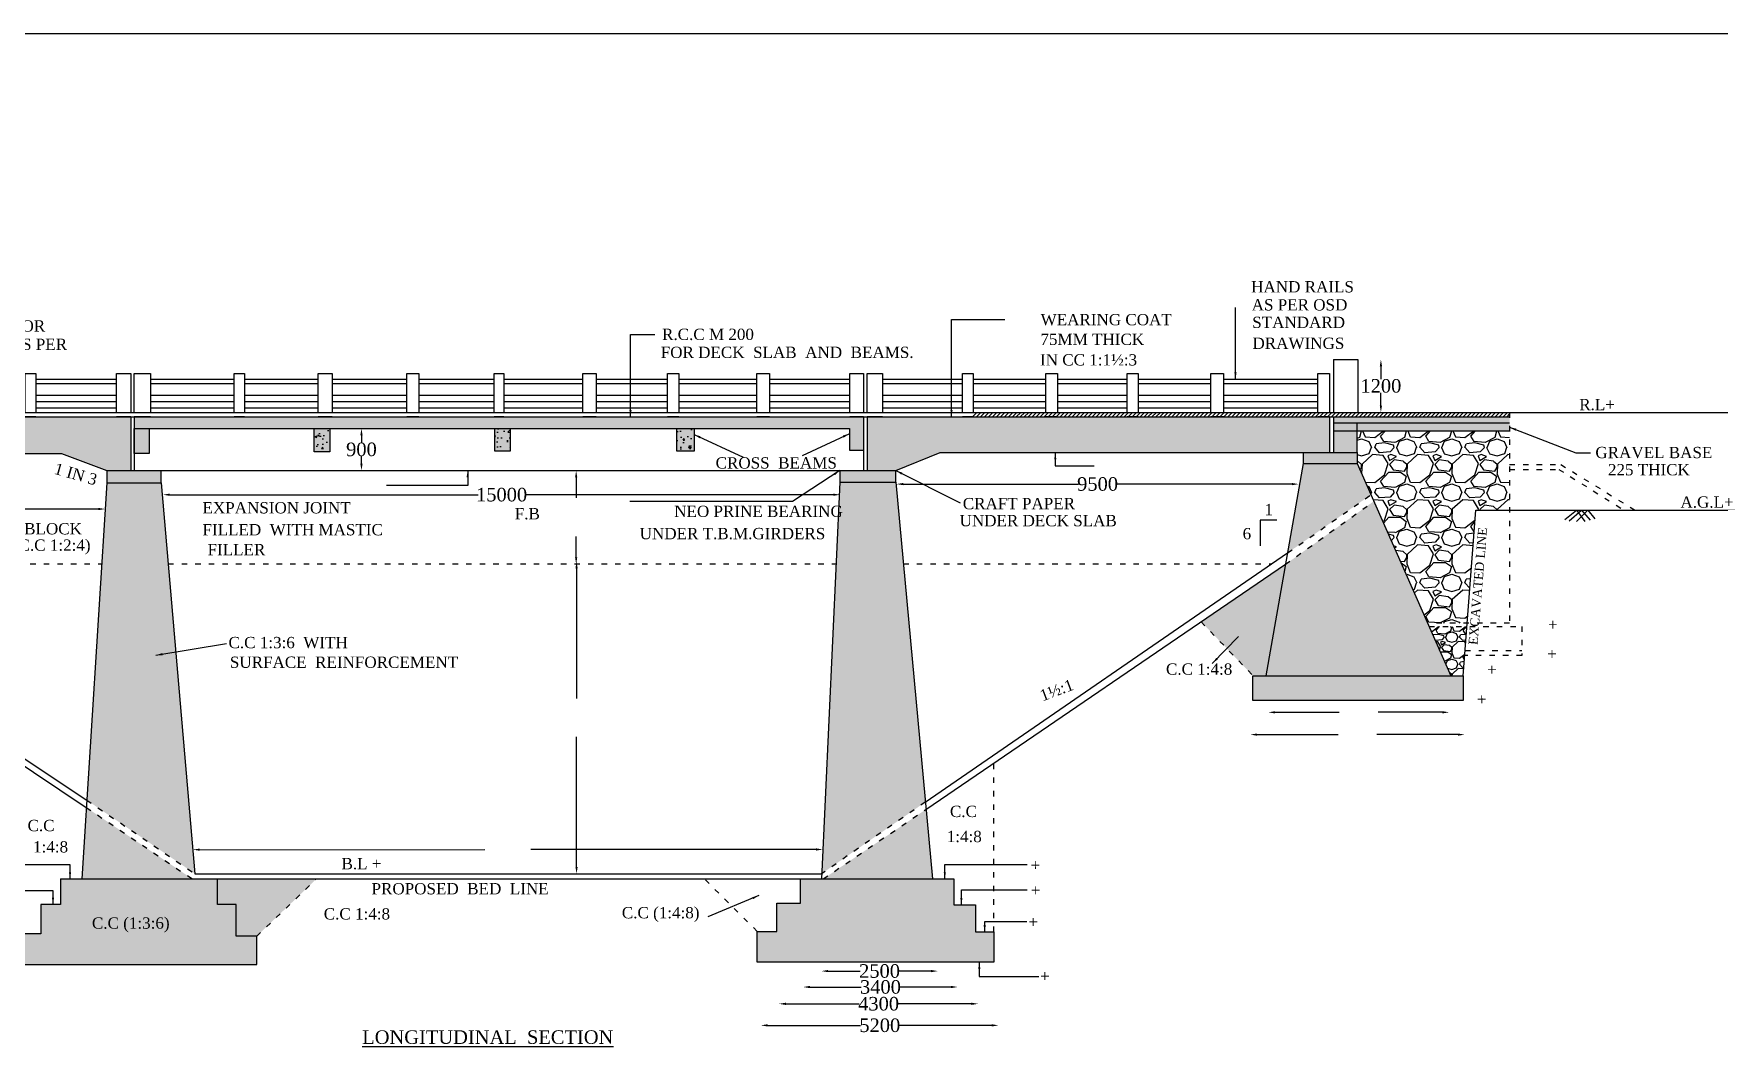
# Model space of a CAD drawing. Header units: millimetres. Extents: x 3677 to 149785, y 3909 to 54167.
# Drawn here: x 22591 to 59930, y 31609 to 54167 of the extents above; entities that cross this region are included whole.
import ezdxf

# ---------------------------------------------------------------- set-up
doc = ezdxf.new("R2010")
doc.units = ezdxf.units.MM
doc.header["$MEASUREMENT"] = 0
doc.header["$PDMODE"] = 33
doc.header["$PDSIZE"] = 500
doc.linetypes.add('ACAD_ISO03W100', pattern=[30, 12, -18])
for name, color, linetype in [('DIM', 5, 'Continuous'), ('DOT LINE', 3, 'ACAD_ISO03W100'), ('DWG. LINE', 1, 'Continuous'), ('HATCH', 2, 'Continuous'), ('TEXT', 7, 'Continuous')]:
    doc.layers.add(name, color=color, linetype=linetype)
doc.layers.add('TITLE', color=7, linetype='Continuous', lineweight=30)
doc.styles.get("Standard").update_dxf_attribs({"font": 'TIMES.TTF', "height": 300})
doc.dimstyles.get("Standard").update_dxf_attribs({"dimtxt": 300, "dimasz": 150, "dimexe": 0.18, "dimexo": 0.0625, "dimgap": 0.09, "dimtad": 0, "dimdec": 0, "dimzin": 0, "dimdsep": 46, "dimtxsty": 'Standard', "dimcen": 0.09, "dimse1": 1, "dimse2": 1, "dimclrd": 5, "dimclre": 5, "dimclrt": 4, "dimadec": 0, "dimazin": 0, "dimtfac": 1, "dimtdec": 0, "dimtofl": 0, "dimtmove": 0, "dimatfit": 3, "dimfxl": 1, "dimtolj": 1, "dimtzin": 0, "dimarcsym": 0})
pattern_1 = [(50, (0, 0), (717.26, -62.752), [75, -825]), (355, (0, 0), (-138.751, 752.192), [60, -660]), (100.4514, (59.8, -5.2), (578.5094, 689.4395), [63.74, -701.142]), (46.1842, (0, 200), (1067.241, -165.519), [112.5, -1237.5]), (96.6356, (88.9, 186.2), (934.663, 974.118), [95.61, -1051.713]), (351.1842, (0, 200), (934.662, 974.119), [90, -990]), (21, (100, 150), (596.907, -402.619), [75, -825]), (326, (100, 150), (243.315, 725.15), [60, -660]), (71.4514, (149.74, 116.45), (840.2226, 322.5305), [63.74, -701.142]), (37.5, (0, 0), (12.1599, 332.89385), [0, -652, 0, -670, 0, -662.5]), (7.5, (0, 0), (263.0695, 394.4117), [0, -382, 0, -637, 0, -252.5]), (327.5, (-223, 0), (533.8224, -22.5549), [0, -250, 0, -780, 0, -1035]), (317.5, (-323, 0), (583.1862, 100.105), [0, -325, 0, -518, 0, -735])]

# ---------------------------------------------------------------- blocks, each defined once
blk = doc.blocks.new('*D2')
at = {"layer": 'Defpoints', "color": 0}
for p in [(25455, 44266), (40455, 44266), (40455, 43957)]:
    blk.add_point(p, dxfattribs=at)
at = {"layer": 'DIM', "color": 5, "lineweight": -2}
for p, q in [((25605, 43957), (32435, 43957)), ((40305, 43957), (33475, 43957))]:
    blk.add_line(p, q, dxfattribs=at)
at = {"layer": 'DIM', "color": 5}
for points in [[(25605, 43982), (25605, 43932), (25455, 43957)], [(40305, 43982), (40305, 43932), (40455, 43957)]]:
    blk.add_solid(points, dxfattribs=at)
at = {"layer": 'DIM', "color": 4, "insert": (32955, 43957), "char_height": 300, "attachment_point": 5}
blk.add_mtext('\\A1;15000', dxfattribs=at)
blk = doc.blocks.new('*D4')
at = {"layer": 'Defpoints', "color": 0}
for p in [(15368, 43641), (24175, 43640), (24175, 43640)]:
    blk.add_point(p, dxfattribs=at)
at = {"layer": 'DIM', "color": 5, "lineweight": -2}
for p, q in [((15518, 43641), (19345, 43640)), ((24025, 43640), (20198, 43640))]:
    blk.add_line(p, q, dxfattribs=at)
at = {"layer": 'DIM', "color": 5}
for points in [[(15518, 43666), (15518, 43616), (15368, 43641)], [(24025, 43665), (24025, 43615), (24175, 43640)]]:
    blk.add_solid(points, dxfattribs=at)
at = {"layer": 'DIM', "color": 4, "insert": (19772, 43640), "char_height": 300, "attachment_point": 5, "rotation": 359.9924}
blk.add_mtext('\\A1;9500', dxfattribs=at)
blk = doc.blocks.new('*D5')
at = {"layer": 'Defpoints', "color": 0}
for p in [(40039, 33412), (42616, 33412), (42616, 33407)]:
    blk.add_point(p, dxfattribs=at)
at = {"layer": 'DIM', "color": 5, "lineweight": -2}
for p, q in [((40189, 33407), (40897, 33407)), ((42466, 33407), (41758, 33407))]:
    blk.add_line(p, q, dxfattribs=at)
at = {"layer": 'DIM', "color": 5}
for points in [[(40189, 33432), (40189, 33382), (40039, 33407)], [(42466, 33432), (42466, 33382), (42616, 33407)]]:
    blk.add_solid(points, dxfattribs=at)
at = {"layer": 'DIM', "color": 4, "insert": (41328, 33407), "char_height": 300, "attachment_point": 5}
blk.add_mtext('\\A1;2500', dxfattribs=at)
blk = doc.blocks.new('*D6')
at = {"layer": 'Defpoints', "color": 0}
for p in [(39637, 33064), (43059, 33064), (43059, 33054)]:
    blk.add_point(p, dxfattribs=at)
at = {"layer": 'DIM', "color": 5, "lineweight": -2}
for p, q in [((39787, 33054), (40922, 33054)), ((42909, 33054), (41774, 33054))]:
    blk.add_line(p, q, dxfattribs=at)
at = {"layer": 'DIM', "color": 5}
for points in [[(39787, 33079), (39787, 33029), (39637, 33054)], [(42909, 33079), (42909, 33029), (43059, 33054)]]:
    blk.add_solid(points, dxfattribs=at)
at = {"layer": 'DIM', "color": 4, "insert": (41348, 33054), "char_height": 300, "attachment_point": 5}
blk.add_mtext('\\A1;3400', dxfattribs=at)
blk = doc.blocks.new('*D7')
at = {"layer": 'Defpoints', "color": 0}
for p in [(39102, 32682), (43512, 32682), (43512, 32682)]:
    blk.add_point(p, dxfattribs=at)
at = {"layer": 'DIM', "color": 5, "lineweight": -2}
for p, q in [((39252, 32682), (40875, 32682)), ((43362, 32682), (41739, 32682))]:
    blk.add_line(p, q, dxfattribs=at)
at = {"layer": 'DIM', "color": 5}
for points in [[(39252, 32707), (39252, 32657), (39102, 32682)], [(43362, 32707), (43362, 32657), (43512, 32682)]]:
    blk.add_solid(points, dxfattribs=at)
at = {"layer": 'DIM', "color": 4, "insert": (41307, 32682), "char_height": 300, "attachment_point": 5}
blk.add_mtext('\\A1;4300', dxfattribs=at)
blk = doc.blocks.new('*D8')
at = {"layer": 'Defpoints', "color": 0}
for p in [(38700, 32235), (43965, 32235), (43965, 32205)]:
    blk.add_point(p, dxfattribs=at)
at = {"layer": 'DIM', "color": 5, "lineweight": -2}
for p, q in [((38850, 32205), (40908, 32205)), ((43815, 32205), (41757, 32205))]:
    blk.add_line(p, q, dxfattribs=at)
at = {"layer": 'DIM', "color": 5}
for points in [[(38850, 32230), (38850, 32180), (38700, 32205)], [(43815, 32230), (43815, 32180), (43965, 32205)]]:
    blk.add_solid(points, dxfattribs=at)
at = {"layer": 'DIM', "color": 4, "insert": (41333, 32205), "char_height": 300, "attachment_point": 5}
blk.add_mtext('\\A1;5200', dxfattribs=at)
blk = doc.blocks.new('*D9')
at = {"layer": 'Defpoints', "color": 0}
for p in [(41704, 44063), (50612, 44192), (50612, 44062)]:
    blk.add_point(p, dxfattribs=at)
at = {"layer": 'DIM', "color": 5, "lineweight": -2}
for p, q in [((41854, 44193), (45732, 44193)), ((50462, 44192), (46584, 44193))]:
    blk.add_line(p, q, dxfattribs=at)
at = {"layer": 'DIM', "color": 5}
for points in [[(41854, 44218), (41854, 44168), (41704, 44193)], [(50462, 44217), (50462, 44167), (50612, 44192)]]:
    blk.add_solid(points, dxfattribs=at)
at = {"layer": 'DIM', "color": 4, "insert": (46158, 44193), "char_height": 300, "attachment_point": 5, "rotation": 359.9911}
blk.add_mtext('\\A1;9500', dxfattribs=at)
blk = doc.blocks.new('*D10')
at = {"layer": 'Defpoints', "color": 0}
for p in [(52434, 46952), (52434, 45780), (52434, 45780)]:
    blk.add_point(p, dxfattribs=at)
at = {"layer": 'DIM', "color": 5, "lineweight": -2}
for p, q in [((52434, 46802), (52434, 46519)), ((52434, 45930), (52434, 46214))]:
    blk.add_line(p, q, dxfattribs=at)
at = {"layer": 'DIM', "color": 5}
for points in [[(52409, 46802), (52459, 46802), (52434, 46952)], [(52409, 45930), (52459, 45930), (52434, 45780)]]:
    blk.add_solid(points, dxfattribs=at)
at = {"layer": 'DIM', "color": 4, "insert": (52434, 46366), "char_height": 300, "attachment_point": 5, "rotation": 0.01}
blk.add_mtext('\\A1;1200', dxfattribs=at)
blk = doc.blocks.new('*D11')
at = {"layer": 'Defpoints', "color": 0}
for p in [(29851, 45425), (29851, 44493), (29851, 44493)]:
    blk.add_point(p, dxfattribs=at)
at = {"layer": 'DIM', "color": 5, "lineweight": -2}
for p, q in [((29851, 45275), (29851, 45112)), ((29851, 44643), (29851, 44806))]:
    blk.add_line(p, q, dxfattribs=at)
at = {"layer": 'DIM', "color": 5}
for points in [[(29826, 45275), (29876, 45275), (29851, 45425)], [(29826, 44643), (29876, 44643), (29851, 44493)]]:
    blk.add_solid(points, dxfattribs=at)
at = {"layer": 'DIM', "color": 4, "insert": (29851, 44959), "char_height": 300, "attachment_point": 5, "rotation": 0.01}
blk.add_mtext('\\A1;900', dxfattribs=at)

msp = doc.modelspace()

# ---------------------------------------------------------------- hatches: boundary and pattern name
at = {"layer": 'HATCH'}
h = msp.add_hatch(dxfattribs=at)
h.set_pattern_fill('ANSI31', color=256, scale=500, style=0)
h.paths.add_polyline_path([(55284.7, 45780.4), (51921, 45780.4), (51038.4, 45780.4), (48664.3, 45780.4), (46813.5, 45780.4), (45011.7, 45780.4), (43400.1, 45780.4), (43400.1, 45683.8), (55284.7, 45683.8)])
h.paths.add_polyline_path([(14486.8, 45877), (13961.6, 45877), (10742.9, 45877), (10742.9, 45683.8), (14486.8, 45683.8)])
h = msp.add_hatch(dxfattribs=at)
h.set_pattern_fill('AR-CONC', color=256, scale=100, style=0)
h.set_pattern_definition(pattern_1)
h.paths.add_polyline_path([(28851.3, 35447.2), (26660.1, 35447.2), (26660.1, 34884.2), (27072, 34884.2), (27072, 34178.3), (27530.5, 34178.3)])
h.paths.add_polyline_path([(51908.4, 44649.1), (50715.1, 44649.1), (50366.5, 42666.9), (52214.5, 43956.7)])
h.paths.add_polyline_path([(42356.6, 36988.3), (40080.6, 35447.2), (42498.7, 35447.2)])
h.paths.add_polyline_path([(43452.8, 34876.8), (42972.6, 34876.8), (42972.6, 35447.2), (39575, 35447.2), (39575, 34908.3), (39050.7, 34908.3), (39050.7, 34284.5), (38617, 34284.5), (38617, 33606.1), (43861, 33606.1), (43861, 34276.4), (43452.8, 34276.4)])
h.paths.add_polyline_path([(25416.2, 44217.9), (24212, 44217.9), (23765.4, 37193.5), (26162.3, 35563.5)])
h.paths.add_polyline_path([(26660.1, 35447.2), (23183.9, 35447.2), (23183.9, 34881.2), (22748.2, 34881.2), (22748.2, 34230.7), (22314.6, 34230.7), (22314.6, 33551.7), (27530.5, 33551.7), (27530.5, 34178.3), (27072, 34178.3), (27072, 34884.2), (26660.1, 34884.2)])
h.paths.add_polyline_path([(23755.1, 37031.5), (23654.4, 35447.2), (26104.8, 35447.2)])
h.paths.add_polyline_path([(25416.2, 44493.2), (24212, 44493.2), (24212, 44217.9), (25416.2, 44217.9)])
h.paths.add_polyline_path([(15201.1, 44627.9), (13950.3, 44627.9), (13693.2, 43995.2), (15530.3, 42680.2)])
h.paths.add_polyline_path([(15556.9, 42522.9), (15989.4, 39963.4), (16306.2, 39963.4), (17537.1, 41196.4)])
h.paths.add_polyline_path([(15201.1, 44872.9), (13950.3, 44872.9), (13950.3, 44627.9), (15201.1, 44627.9)])
h.paths.add_polyline_path([(14520, 45549.1), (13950.3, 45549.1), (13950.3, 45324.2), (14520, 45324.2)])
h.paths.add_polyline_path([(14520, 45324.2), (13950.3, 45324.2), (13950.3, 44872.9), (14520, 44872.9)])
h.paths.add_polyline_path([(13950.3, 45549.1), (10742.9, 45549.1), (10742.9, 45324.2), (13950.3, 45324.2)])
h.paths.add_polyline_path([(14520, 45683.8), (10742.9, 45683.8), (10742.9, 45549.1), (14520, 45549.1)])
h.paths.add_polyline_path([(24743.4, 45683.8), (24426, 45683.8), (14651.9, 45683.8), (14651.9, 44872.9), (23204.8, 44872.9), (24212, 44493.2), (24743.4, 44493.2)])
h.paths.add_polyline_path([(25146.1, 45425.3), (24814.4, 45425.3), (24814.4, 44871.8), (25146.1, 44871.8)])
h.paths.add_polyline_path([(40973.7, 45683.8), (40666.7, 45683.8), (24814.4, 45683.8), (24814.4, 45425.3), (25146.1, 45425.3), (40661.4, 45425.3), (40661.4, 44940.3), (40973.7, 44940.3)])
h.paths.add_polyline_path([(29147.4, 45425.3), (28802.9, 45425.3), (28802.9, 44909), (29147.4, 44909)])
h.paths.add_polyline_path([(33145.6, 45425.3), (32804.2, 45425.3), (32804.2, 44919.6), (33145.6, 44919.6)])
h.paths.add_polyline_path([(37218.3, 45425.3), (36837.3, 45425.3), (36837.3, 44918.4), (37218.3, 44918.4)])
h.paths.add_polyline_path([(51294.7, 45683.8), (51038.4, 45683.8), (41055.1, 45683.8), (41055.1, 44493.2), (41688, 44493.2), (42669.3, 44891), (51294.7, 44891)])
h.paths.add_polyline_path([(41688, 44238.6), (40450.1, 44238.6), (40044.5, 35563.5), (42341.8, 37149.3)])
h.paths.add_polyline_path([(41688, 44493.2), (41055.1, 44493.2), (40450.1, 44493.2), (40450.1, 44238.6), (41688, 44238.6)])
h.paths.add_polyline_path([(52277.9, 43813.3), (50322.4, 42416.3), (49888.2, 39948.2), (53986.5, 39948.2)])
h.paths.add_polyline_path([(50322.4, 42416.3), (48453, 41142.5), (49600, 39948.2), (49888.2, 39948.2)])
h.paths.add_polyline_path([(54258.8, 39948.2), (49600, 39948.2), (49600, 39401.3), (54258.8, 39401.3)])
h.paths.add_polyline_path([(51908.4, 44891), (50715.1, 44891), (50715.1, 44649.1), (51908.4, 44649.1)])
h.paths.add_polyline_path([(51908.4, 45375.4), (51382.1, 45375.4), (51382.1, 44891), (51908.4, 44891)])
h.paths.add_polyline_path([(51908.4, 45550.3), (51382.1, 45550.3), (51382.1, 45375.4), (51908.4, 45375.4)])
h.paths.add_polyline_path([(55284.7, 45550.3), (51908.4, 45550.3), (51908.4, 45375.4), (55284.7, 45375.4)])
h.paths.add_polyline_path([(55284.7, 45683.8), (51382.1, 45683.8), (51382.1, 45550.3), (55284.7, 45550.3)])
h.paths.add_polyline_path([(23797, 34182.4), (25646.4, 34182.8), (25646.3, 34685.6), (23797, 34685.3)], flags=24)
h = msp.add_hatch(dxfattribs=at)
h.set_pattern_fill('ANSI31', color=256, scale=500, style=0)
h.paths.add_polyline_path([(55284.7, 45780.4), (51921, 45780.4), (51038.4, 45780.4), (48664.3, 45780.4), (46813.5, 45780.4), (45011.7, 45780.4), (43400.1, 45780.4), (43400.1, 45683.8), (55284.7, 45683.8)])
h = msp.add_hatch(dxfattribs=at)
h.set_pattern_fill('AR-CONC', color=256, scale=100, style=0)
h.set_pattern_definition(pattern_1)
h.paths.add_polyline_path([(29147.4, 45425.3), (28802.9, 45425.3), (28802.9, 44909), (29147.4, 44909)])
h = msp.add_hatch(dxfattribs=at)
h.set_pattern_fill('AR-CONC', color=256, scale=60, style=0)
h.set_pattern_definition([(50, (0, 0), (430.3561, -37.6513), [45, -495]), (355, (0, 0), (-83.2508, 451.3153), [36, -396]), (100.4514, (35.86, -3.14), (347.1056, 413.6637), [38.244, -420.6853]), (46.1842, (0, 120), (640.3446, -99.3114), [67.5, -742.5]), (96.6356, (53.36, 111.7), (560.7976, 584.471), [57.366, -631.028]), (351.1842, (0, 120), (560.797, 584.471), [54, -594]), (21, (60, 90), (358.1442, -241.5713), [45, -495]), (326, (60, 90), (145.9892, 435.09), [36, -396]), (71.4514, (89.85, 69.87), (504.1336, 193.5183), [38.244, -420.6853]), (37.5, (0, 0), (7.2959, 199.7363), [0, -391.2, 0, -402, 0, -397.5]), (7.5, (0, 0), (157.8417, 236.647), [0, -229.2, 0, -382.2, 0, -151.5]), (327.5, (-133.8, 0), (320.29346, -13.53292), [0, -150, 0, -468, 0, -621]), (317.5, (-193.8, 0), (349.9117, 60.063), [0, -195, 0, -310.8, 0, -441])])
h.paths.add_polyline_path([(29147.4, 45425.3), (28802.9, 45425.3), (28802.9, 44909), (29147.4, 44909)])
h.paths.add_polyline_path([(33145.6, 45425.3), (32804.2, 45425.3), (32804.2, 44919.6), (33145.6, 44919.6)])
h.paths.add_polyline_path([(37218.3, 45425.3), (36837.3, 45425.3), (36837.3, 44918.4), (37218.3, 44918.4)])
h = msp.add_hatch(dxfattribs=at)
h.set_pattern_fill('GRAVEL', color=256, scale=1000, style=0)
h.set_pattern_definition([(228.0128, (720, 1000), (-7999.99823, -9000.00134), [134.536, -13319.088]), (184.9697, (630, 900), (12000.001052, 999.991307), [230.868, -22855.925]), (132.5104, (400, 880), (9999.99072, -11000.008674), [162.788, -16116.032]), (267.2737, (10, 630), (999.996018, 20000.000295), [210.238, -20813.558]), (292.8337, (0, 420), (-5000.009905, 11999.996412), [206.155, -20409.373]), (357.2737, (80, 230), (-20000.000295, 999.996018), [210.238, -20813.558]), (37.6942, (290, 220), (-13000.007346, -9999.990405), [278.029, -27524.849]), (72.2553, (510, 390), (7000.010763, 21999.996231), [262.488, -25986.321]), (121.4296, (590, 640), (-8000.008234, 12999.995036), [210.95, -20884.073]), (175.2364, (480, 820), (11000.00095, -999.99153), [240.832, -11800.763]), (222.3974, (240, 840), (-12000.007351, -10999.992082), [311.448, -30833.375]), (138.8141, (1000, 620), (-7000.00295, 5999.99731), [106.301, -10523.844]), (171.4692, (920, 690), (12999.998285, -2000.00791), [202.237, -20021.511]), (225, (720, 720), (-1e-13, -1000), [141.421, -1272.792]), (203.1986, (650, 840), (4999.99973, 2000.00133), [76.158, -7539.615]), (291.8014, (580, 810), (-999.9999, 3000.00027), [107.703, -5277.462]), (30.9638, (620, 710), (2999.99802, 2000.0025), [174.929, -5656.023]), (161.5651, (770, 800), (2000.0004, -999.9984), [126.491, -3035.787]), (16.3895, (0, 810), (10000.0022, 2999.99271), [177.2, -17542.845]), (70.3462, (170, 860), (-3999.99525, -11000.002136), [148.661, -14717.408]), (293.1986, (770, 1000), (-2000.00133, 4999.99973), [152.315, -7463.458]), (343.6105, (830, 860), (-10000.0022, 2999.99271), [177.2, -17542.845]), (339.444, (0, 190), (-5000.00184, 1999.996), [170.88, -8373.124]), (294.7751, (160, 130), (-4999.99219, 11000.00342), [143.178, -14174.643]), (66.8014, (780, 0), (2000.00133, 4999.99973), [152.315, -7463.458]), (17.354, (840, 140), (-13000.00202, -3999.9945), [167.631, -16595.424]), (69.444, (290, 0), (-1999.996, -5000.00184), [85.44, -8458.564]), (101.3099, (720, 0), (-999.99763, 4000.00075), [50.99, -5048.029]), (165.9638, (710, 50), (3000.00055, -999.99806), [206.155, -3916.95]), (186.009, (510, 100), (9999.99975, 999.999317), [191.05, -18913.923]), (303.6901, (620, 620), (-1000.0013, 1999.9996), [144.222, -3461.329]), (353.1572, (700, 500), (16999.999365, -2000.007998), [251.794, -24927.563]), (60.9454, (950, 470), (-4000.00003, -7000.00038), [102.956, -10192.674]), (90, (1000, 560), (-1000, 1000), [60, -940]), (120.2564, (490, 130), (3999.99489, -7000.002456), [138.924, -13753.52]), (48.0128, (420, 250), (7999.99823, 9000.00134), [269.072, -13184.552]), (0, (600, 450), (1000, 1000), [260, -740]), (325.3048, (860, 450), (-9999.99426, 7000.00861), [158.114, -15653.274]), (254.0546, (990, 360), (-999.9999, -4000.00013), [145.602, -7134.508]), (207.646, (950, 220), (-18999.995807, -10000.007713), [237.065, -23469.474]), (175.4261, (740, 110), (-13000.000558, 999.994801), [250.799, -24829.074])])
h.paths.add_polyline_path([(54536.2, 43611.6), (55284.7, 43611.6), (55284.7, 45375.4), (51908.4, 45375.4), (51908.4, 44891), (51908.4, 44649.1), (53473.5, 41108.7), (54346.7, 41108.7)])
h = msp.add_hatch(dxfattribs=at)
h.set_pattern_fill('GRAVEL', color=256, scale=600, style=0)
h.set_pattern_definition([(228.0128, (432, 600), (-4799.99894, -5400.000805), [80.7216, -7991.453]), (184.9697, (378, 540), (7200.000631, 599.994784), [138.521, -13713.555]), (132.5104, (240, 528), (5999.994431, -6600.005204), [97.673, -9669.619]), (267.2737, (6, 378), (599.997611, 12000.000177), [126.143, -12488.135]), (292.8337, (0, 252), (-3000.005943, 7199.997847), [123.693, -12245.624]), (357.2737, (48, 138), (-12000.000177, 599.997611), [126.143, -12488.135]), (37.6942, (174, 132), (-7800.0044074, -5999.994243), [166.8174, -16514.9094]), (72.2553, (306, 234), (4200.006458, 13199.997739), [157.493, -15591.7926]), (121.4296, (354, 384), (-4800.00494, 7799.997022), [126.57, -12530.444]), (175.2364, (288, 492), (6600.000568, -599.99492), [144.499, -7080.458]), (222.3974, (144, 504), (-7200.0044106, -6599.995249), [186.869, -18500.025]), (138.8141, (600, 372), (-4200.00177, 3599.99839), [63.7806, -6314.3064]), (171.4692, (552, 414), (7799.998971, -1200.004746), [121.342, -12012.9066]), (225, (432, 432), (-7e-14, -600.0002), [84.8526, -763.675]), (203.1986, (390, 504), (2999.99984, 1200.000795), [45.695, -4523.769]), (291.8014, (348, 486), (-599.99995, 1800.00016), [64.622, -3166.477]), (30.9638, (372, 426), (1799.99881, 1200.00149), [104.9574, -3393.614]), (161.5651, (462, 480), (1200.00026, -599.99904), [75.8946, -1821.472]), (16.3895, (0, 486), (6000.001319, 1799.995626), [106.32, -10525.707]), (70.3462, (102, 516), (-2399.997148, -6600.001281), [89.1966, -8830.445]), (293.1986, (462, 600), (-1200.000795, 2999.99984), [91.389, -4478.075]), (343.6105, (498, 516), (-6000.001319, 1799.995626), [106.32, -10525.707]), (339.444, (0, 114), (-3000.00111, 1199.9976), [102.528, -5023.8744]), (294.7751, (96, 78), (-2999.995314, 6600.002053), [85.907, -8504.786]), (66.8014, (468, 0), (1200.000795, 2999.99984), [91.389, -4478.075]), (17.354, (504, 84), (-7800.001211, -2399.996701), [100.5786, -9957.2544]), (69.444, (174, 0), (-1199.9976, -3000.00111), [51.264, -5075.1384]), (101.3099, (432, 0), (-599.99858, 2400.00045), [30.594, -3028.8174]), (165.9638, (426, 30), (1800.00033, -599.99883), [123.693, -2350.17]), (186.009, (306, 60), (5999.99985, 599.99959), [114.63, -11348.354]), (303.6901, (372, 372), (-600.0008, 1199.99973), [86.533, -2076.7974]), (353.1572, (420, 300), (10199.999619, -1200.004799), [151.0764, -14956.538]), (60.9454, (570, 282), (-2400.000016, -4200.00023), [61.7736, -6115.6044]), (90, (600, 336), (-600, 600), [36, -564]), (120.2564, (294, 78), (2399.996932, -4200.001474), [83.3544, -8252.112]), (48.0128, (252, 150), (4799.99894, 5400.000805), [161.443, -7910.731]), (0, (360, 270), (600, 600), [156, -444]), (325.3048, (516, 270), (-5999.996555, 4200.005166), [94.8684, -9391.9644]), (254.0546, (594, 216), (-599.99993, -2400.00008), [87.361, -4280.705]), (207.646, (570, 132), (-11399.997484, -6000.004628), [142.239, -14081.6844]), (175.4261, (444, 66), (-7800.000335, 599.996881), [150.4794, -14897.4444])])
h.paths.add_polyline_path([(53503.1, 41041.6), (53986.5, 39948.2), (54258.8, 39948.2), (54341.6, 41041.6)])

# ---------------------------------------------------------------- linework, layer by layer
at = {"layer": 'DIM', "color": 5}
for p, q in [((34607.3, 44343.2), (34607.3, 43887.3)), ((34607.3, 42573.8), (34607.3, 43029.7)), ((34615.6, 42323.8), (34615.6, 39444.3)), ((50091.3, 39137.9), (51511.2, 39137.9)), ((53794.8, 39137.9), (52375, 39137.9)), ((34615.6, 35713.5), (34615.6, 38593)), ((49690.8, 38643.9), (51484.2, 38643.9)), ((54141, 38643.9), (52347.6, 38643.9)), ((26266.4, 36096), (32583.5, 36098.1)), ((39919.6, 36100.6), (33602.5, 36098.5))]:
    msp.add_line(p, q, dxfattribs=at)
for points in [[(34582.3, 44343.2), (34632.3, 44343.2), (34607.3, 44493.2)], [(34582.3, 42573.8), (34632.3, 42573.8), (34607.3, 42423.8)], [(34590.6, 42323.8), (34640.6, 42323.8), (34615.6, 42473.8)], [(50091.3, 39162.9), (50091.3, 39112.9), (49941.3, 39137.9)], [(53794.8, 39162.9), (53794.8, 39112.9), (53944.8, 39137.9)], [(49690.8, 38668.9), (49690.8, 38618.9), (49540.8, 38643.9)], [(54141, 38668.9), (54141, 38618.9), (54291, 38643.9)], [(26266.4, 36121), (26266.4, 36071), (26116.4, 36095.9)], [(39919.6, 36125.6), (39919.6, 36075.6), (40069.6, 36100.6)], [(34590.6, 35713.5), (34640.6, 35713.5), (34615.6, 35563.5)]]:
    msp.add_solid(points, dxfattribs=at)
at = {"layer": 'DOT LINE', "ltscale": 10}
for points in [[(55284.7, 45780.4), (55284.7, 41108.7), (53473.5, 41108.7)], [(55284.7, 44626), (56420.1, 44626)], [(55284.7, 44518.6), (56375.4, 44518.6), (57824.1, 43611.6)], [(56420.1, 44626), (58068.1, 43611.6)], [(50322.4, 42416.3), (52277.9, 43813.3)], [(50366.5, 42666.9), (52214.5, 43956.7)], [(15915.1, 42423.8), (24097.9, 42423.8)], [(25570.9, 42423.8), (40365.2, 42423.8)], [(41855.4, 42423.8), (50012.8, 42423.8)], [(48453, 41142.5), (49600, 39948.2)], [(53503.1, 41041.6), (55558.3, 41041.6), (55558.3, 40394.7), (55558.3, 40394.7)], [(55558.3, 40394.7), (54292.6, 40394.7)], [(54301.3, 40509.8), (55558.3, 40509.8)], [(43861, 34276.4), (43861, 38013.5)], [(23755.1, 37031.5), (26104.8, 35447.2)], [(23765.4, 37193.5), (26162.3, 35563.5)], [(42341.8, 37149.3), (40044.5, 35563.5)], [(40080.6, 35447.2), (42356.6, 36988.3)], [(27530.5, 34178.3), (28851.3, 35447.2)], [(38617, 34284.5), (37450.9, 35447.2)]]:
    msp.add_lwpolyline(points, dxfattribs=at)
at = {"layer": 'DWG. LINE'}
for points in [[(51382.1, 46952.3), (51382.1, 45780.4)], [(51382.1, 46952.3), (51897.3, 46952.3), (51921, 46952.3), (51921, 45780.4)], [(22400.1, 45780.4), (22400.1, 46639.1), (22635.9, 46639.1), (22635.9, 45780.4)], [(22635.9, 46516.9), (24426, 46516.9)], [(22635.9, 46421.7), (24426, 46421.7)], [(24426, 45780.4), (24426, 46639.1), (24743.4, 46639.1), (24743.4, 45780.4)], [(24814.4, 45780.4), (24814.4, 46639.1), (25179.9, 46639.1), (25179.9, 45780.4)], [(25179.9, 46516.9), (27031.5, 46516.9)], [(25179.9, 46421.7), (27031.5, 46421.7)], [(27031.5, 45780.4), (27031.5, 46639.1), (27259.1, 46639.1), (27259.1, 45780.4)], [(27259.1, 46516.9), (28894.5, 46516.9)], [(27259.1, 46421.7), (28894.5, 46421.7)], [(28894.5, 45780.4), (28894.5, 46639.1), (29202.7, 46639.1), (29202.7, 45780.4)], [(29202.7, 46516.9), (30854, 46516.9)], [(29202.7, 46421.7), (30854, 46421.7)], [(30854, 45780.4), (30854, 46639.1), (31120.8, 46639.1), (31120.8, 45780.4)], [(31120.8, 46516.9), (32793.5, 46516.9)], [(31120.8, 46421.7), (32793.5, 46421.7)], [(32793.5, 45780.4), (32793.5, 46639.1), (33006, 46639.1), (33006, 45780.4)], [(33006, 46516.9), (34755.3, 46516.9)], [(33006, 46421.7), (34755.3, 46421.7)], [(34755.3, 45780.4), (34755.3, 46639.1), (35051.3, 46639.1), (35051.3, 45780.4)], [(35051.3, 46516.9), (36628.5, 46516.9)], [(35051.3, 46421.7), (36628.5, 46421.7)], [(36628.5, 45780.4), (36628.5, 46639.1), (36879.4, 46639.1), (36879.4, 45780.4)], [(36879.4, 46516.9), (38608.6, 46516.9)], [(36879.4, 46421.7), (38608.6, 46421.7)], [(38608.6, 45780.4), (38608.6, 46639.1), (38888.1, 46639.1), (38888.1, 45780.4)], [(38888.1, 46516.9), (40666.7, 46516.9)], [(38888.1, 46421.7), (40666.7, 46421.7)], [(40666.7, 45780.4), (40666.7, 46639.1), (40973.7, 46639.1), (40973.7, 45780.4)], [(41055.1, 45780.4), (41055.1, 46639.1), (41396.2, 46639.1), (41396.2, 45780.4)], [(41396.2, 46516.9), (43165.8, 46516.9)], [(41396.2, 46421.7), (43165.8, 46421.7)], [(43165.8, 45780.4), (43165.8, 46639.1), (43400.1, 46639.1), (43400.1, 45780.4)], [(43400.1, 46516.9), (45011.7, 46516.9)], [(43400.1, 46421.7), (45011.7, 46421.7)], [(45011.7, 45780.4), (45011.7, 46639.1), (45270.1, 46639.1), (45270.1, 45780.4)], [(45270.1, 46516.9), (46813.5, 46516.9)], [(45270.1, 46421.7), (46813.5, 46421.7)], [(46813.5, 45780.4), (46813.5, 46639.1), (47056.1, 46639.1), (47056.1, 45780.4)], [(47056.1, 46516.9), (48664.3, 46516.9)], [(47056.1, 46421.7), (48664.3, 46421.7)], [(48664.3, 45780.4), (48664.3, 46639.1), (48950.4, 46639.1), (48950.4, 45780.4)], [(48950.4, 46516.9), (51035.9, 46516.9), (51038.4, 46516.9)], [(48950.4, 46421.7), (51038.4, 46421.7)], [(51038.4, 45780.4), (51038.4, 46639.1), (51294.7, 46639.1), (51294.7, 45780.4)], [(22635.9, 46161.5), (24426, 46161.5)], [(22635.9, 46021.1), (24426, 46021.1)], [(25179.9, 46161.5), (27031.5, 46161.5)], [(25179.9, 46021.1), (27031.5, 46021.1)], [(27259.1, 46161.5), (28894.5, 46161.5)], [(27259.1, 46021.1), (28894.5, 46021.1)], [(29202.7, 46161.5), (30854, 46161.5)], [(29202.7, 46021.1), (30854, 46021.1)], [(31120.8, 46161.5), (32793.5, 46161.5)], [(31120.8, 46021.1), (32793.5, 46021.1)], [(33006, 46161.5), (34755.3, 46161.5)], [(33006, 46021.1), (34755.3, 46021.1)], [(35051.3, 46161.5), (36628.5, 46161.5)], [(35051.3, 46021.1), (36628.5, 46021.1)], [(36879.4, 46161.5), (38608.6, 46161.5)], [(36879.4, 46021.1), (38608.6, 46021.1)], [(38888.1, 46161.5), (40666.7, 46161.5)], [(38888.1, 46021.1), (40666.7, 46021.1)], [(41396.2, 46161.5), (43165.8, 46161.5)], [(41396.2, 46021.1), (43165.8, 46021.1)], [(43400.1, 46161.5), (45011.7, 46161.5)], [(43400.1, 46021.1), (45011.7, 46021.1)], [(45270.1, 46161.5), (46813.5, 46161.5)], [(45270.1, 46021.1), (46813.5, 46021.1)], [(47056.1, 46161.5), (48664.3, 46161.5)], [(47056.1, 46021.1), (48664.3, 46021.1)], [(48950.4, 46161.5), (51038.4, 46161.5)], [(48950.4, 46021.1), (51038.4, 46021.1)], [(10742.5, 45683.8), (55284.7, 45683.8)], [(22400.1, 45780.4), (24426, 45780.4)], [(22635.9, 45683.8), (22400.1, 45683.8)], [(22635.9, 45882.7), (24426, 45882.7)], [(24426, 45780.4), (27031.5, 45780.4)], [(24743.4, 45683.8), (24426, 45683.8)], [(24743.4, 45683.8), (24743.4, 44497)], [(24814.4, 45683.8), (24814.4, 44493.2)], [(25179.9, 45683.8), (24814.4, 45683.8)], [(25179.9, 45882.7), (27031.5, 45882.7)], [(27031.5, 45780.4), (28894.5, 45780.4)], [(27259.1, 45683.8), (27031.5, 45683.8)], [(27259.1, 45882.7), (28894.5, 45882.7)], [(28894.5, 45780.4), (30854, 45780.4)], [(29202.7, 45683.8), (28894.5, 45683.8)], [(29202.7, 45882.7), (30854, 45882.7)], [(30854, 45780.4), (32793.5, 45780.4)], [(31120.8, 45683.8), (30854, 45683.8)], [(31120.8, 45882.7), (32793.5, 45882.7)], [(32793.5, 45780.4), (34755.3, 45780.4)], [(33006, 45683.8), (32793.5, 45683.8)], [(33006, 45882.7), (34755.3, 45882.7)], [(34755.3, 45780.4), (36628.5, 45780.4)], [(35051.3, 45683.8), (34755.3, 45683.8)], [(35051.3, 45882.7), (36628.5, 45882.7)], [(36628.5, 45780.4), (38608.6, 45780.4)], [(36879.4, 45683.8), (36628.5, 45683.8)], [(36879.4, 45882.7), (38608.6, 45882.7)], [(38608.6, 45780.4), (40666.7, 45780.4)], [(38888.1, 45683.8), (38608.6, 45683.8)], [(38888.1, 45882.7), (40666.7, 45882.7)], [(40666.7, 45780.4), (43165.8, 45780.4)], [(40973.7, 45683.8), (40666.7, 45683.8)], [(40973.7, 45683.8), (40973.7, 44493.2)], [(41055.1, 45683.8), (41055.1, 44493.2)], [(41396.2, 45683.8), (41055.1, 45683.8)], [(41396.2, 45882.7), (43165.8, 45882.7)], [(43165.8, 45780.4), (45011.7, 45780.4)], [(43400.1, 45683.8), (43165.8, 45683.8)], [(43400.1, 45882.7), (45011.7, 45882.7)], [(45011.7, 45780.4), (46813.5, 45780.4)], [(45270.1, 45683.8), (45011.7, 45683.8)], [(45270.1, 45882.7), (46813.5, 45882.7)], [(46813.5, 45780.4), (48664.3, 45780.4)], [(47056.1, 45683.8), (46813.5, 45683.8)], [(47056.1, 45882.7), (48664.3, 45882.7)], [(48664.3, 45780.4), (51038.4, 45780.4)], [(48950.4, 45683.8), (48664.3, 45683.8)], [(48950.4, 45882.7), (51038.4, 45882.7)], [(51038.4, 45780.4), (51921, 45780.4)], [(51294.7, 45683.8), (51038.4, 45683.8)], [(51294.7, 45683.8), (51294.7, 44891)], [(51382.1, 45683.8), (51382.1, 44891)], [(51921, 45780.4), (63391.4, 45780.4)], [(24814.4, 45425.3), (40661.4, 45425.3), (40661.4, 44940.3), (40973.7, 44940.3)], [(41688, 44493.2), (42669.3, 44891), (51908.4, 44891), (51908.4, 45550.3)], [(51382.1, 45550.3), (55284.7, 45550.3)], [(51382.1, 45375.4), (55284.7, 45375.4)], [(13950.3, 44872.9), (23204.8, 44872.9), (24212, 44493.2)], [(50715.1, 44891), (50715.1, 44649.1), (51908.4, 44649.1)], [(51908.4, 44891), (51908.4, 44649.1)], [(24212, 44493.2), (40450.1, 44493.2), (40450.1, 44238.6), (41688, 44238.6), (41688, 44493.2)], [(24212, 44493.2), (24212, 44217.9), (25416.2, 44217.9), (25416.2, 44493.2)], [(40450.1, 44493.2), (41688, 44493.2)], [(50715.1, 44649.1), (49888.2, 39948.2)], [(51908.4, 44649.1), (53986.5, 39948.2)], [(24212, 44217.9), (23654.4, 35447.2)], [(25416.2, 44217.9), (26162.3, 35563.5), (40044.5, 35563.5)], [(40450.1, 44238.6), (40039.1, 35447.2)], [(41688, 44238.6), (42498.7, 35447.2)], [(50129.8, 43395.8), (49756.2, 43395.8), (49756.2, 42823.4)], [(54258.8, 39948.2), (54536.2, 43611.6), (62175.3, 43611.6)], [(15530.3, 42680.2), (23765.4, 37193.5)], [(42341.8, 37149.3), (50366.5, 42666.9)], [(15556.9, 42522.9), (23755.1, 37031.5)], [(42356.6, 36988.3), (50322.4, 42416.3)], [(23183.9, 35447.2), (23183.9, 34881.2), (22748.2, 34881.2), (22748.2, 34230.7), (22314.6, 34230.7), (22314.6, 33551.7), (27530.5, 33551.7), (27530.5, 34178.3), (27072, 34178.3), (27072, 34884.2), (26660.1, 34884.2), (26660.1, 35447.2)], [(23183.9, 35447.2), (42972.6, 35447.2), (42972.6, 34876.8), (43452.8, 34876.8), (43452.8, 34276.4), (43861, 34276.4), (43861, 33606.1), (38617, 33606.1), (38617, 34284.5), (39050.7, 34284.5), (39050.7, 34908.3), (39575, 34908.3), (39575, 35447.2)]]:
    msp.add_lwpolyline(points, dxfattribs=at)
for points in [[(24814.4, 45425.3), (25146.1, 45425.3), (25146.1, 44871.8), (24814.4, 44871.8)], [(28802.9, 45425.3), (29147.4, 45425.3), (29147.4, 44909), (28802.9, 44909)], [(32804.2, 45425.3), (33145.6, 45425.3), (33145.6, 44919.6), (32804.2, 44919.6)], [(36837.3, 45425.3), (37218.3, 45425.3), (37218.3, 44918.4), (36837.3, 44918.4)], [(49600, 39948.2), (54258.8, 39948.2), (54258.8, 39401.3), (49600, 39401.3)]]:
    msp.add_lwpolyline(points, close=True, dxfattribs=at)
at = {"layer": 'HATCH'}
for points in [[(56506.2, 43407.8), (56768.5, 43611.6), (56954.7, 43360.4)], [(56602, 43376.5), (56874.3, 43611.6), (57067.6, 43396.9)], [(56765.9, 43363.8), (57017.5, 43611.6), (57170.6, 43425.5)]]:
    msp.add_lwpolyline(points, dxfattribs=at)
at = {"layer": 'TITLE'}
msp.add_lwpolyline([(88082.4, 54167), (4073.3, 54167), (4073.3, 3909.2), (88082.4, 3909.2)], close=True, dxfattribs=at)

# ---------------------------------------------------------------- texts
at = {"layer": 'TEXT'}
for s, height, rotation, p in [('HAND RAILS', 250, 0.01, (49560.2, 48437)), ('AS PER OSD', 250, 0.01, (49571.8, 48037.5)), ('R.C.C. M 150  FOR', 250, 0.01, (19792.4, 47568.8)), ('WEARING COAT ', 250, 0.01, (44896.6, 47709.6)), ('STANDARD', 250, 0.01, (49583.4, 47649.6)), ('R.C.C M 200', 250, 0.01, (36510.4, 47383.9)), ('75MM THICK', 250, 0.01, (44892, 47273.6)), ('DRAWINGS', 250, 0.01, (49589.2, 47186.5)), ('DECK SLAB  AS PER ', 250, 0.01, (19783.6, 47162.8)), ('FOR DECK  SLAB  AND  BEAMS.', 250, 0.01, (36480.8, 46985.4)), ('IN CC 1:1½:3', 250, 0.01, (44882.8, 46819.2)), ('R.L+', 250, 0.01, (56828.5, 45828.2)), ('GRAVEL BASE', 250, 0.01, (57185.5, 44766.6)), ('1 IN 3', 250, 344.08196, (23023.5, 44426.2)), ('CROSS  BEAMS', 250, 0.01, (37696.6, 44536.5)), ('225 THICK', 250, 0.01, (57463.6, 44386.2)), ('EXPANSION JOINT', 250, 0.01, (26329.9, 43543.2)), ('NEO PRINE BEARING', 250, 0.01, (36779.6, 43463.8)), ('CRAFT PAPER', 250, 0.01, (43172.2, 43635.5)), ('1', 250, 0.01, (49854.6, 43504)), ('A.G.L+', 250, 0.01, (59070.4, 43669.7)), ('BED  BLOCK', 250, 0.01, (21435, 43078.5)), ('F.B', 250, 0.01, (33247.4, 43411.5)), ('UNDER DECK SLAB', 250, 0.01, (43101.5, 43257.7)), ('IN R.C.C 1:2:4)', 250, 0.01, (21416.2, 42715.6)), ('FILLED  WITH MASTIC', 250, 0.01, (26330, 43056.6)), ('UNDER T.B.M.GIRDERS', 250, 0.01, (36014, 42971.2)), ('6', 250, 0.01, (49371.7, 42970.8)), ('EXCAVATED LINE', 200, 85.18913, (54571.6, 40623.5)), ('FILLER', 250, 0.01, (26442.4, 42614.9)), ('+', 250, 0.01, (56135.6, 40952.5)), ('C.C 1:3:6  WITH', 250, 0.01, (26905.8, 40557.9)), ('SURFACE  REINFORCEMENT', 250, 0.01, (26936.1, 40122.3)), ('+', 250, 0.01, (56118.6, 40304.9)), ('C.C 1:4:8', 250, 0.01, (47673.3, 39970.1)), ('+', 250, 0.01, (54786.9, 39957.1)), ('1½:1', 250, 20.5317, (44936.4, 39378.7)), ('+', 250, 0.01, (54561.5, 39301)), ('C.C', 250, 0.01, (42887.6, 36818.6)), ('C.C', 250, 0.01, (22454.1, 36505.8)), ('1:4:8', 250, 0.01, (22575.8, 36033.9)), ('1:4:8', 250, 0.01, (42816, 36262.3)), ('B.L +', 250, 0.01, (29409.7, 35661.4)), ('+', 250, 0.01, (44674.1, 35627.7)), ('PROPOSED  BED  LINE', 250, 0.01, (30074.7, 35105.9)), ('+', 250, 0.01, (44681.2, 35071.8)), ('C.C 1:4:8', 250, 0.01, (29015.6, 34549.1)), ('C.C (1:4:8)', 250, 0.01, (35618.8, 34574.6)), ('C.C (1:3:6)', 250, 0.01, (23880.8, 34345.2)), ('+', 250, 0.01, (44626.6, 34370.1)), ('+', 250, 0.01, (44884.9, 33168.1))]:
    msp.add_text(s, height=height, rotation=rotation, dxfattribs=at).set_placement(p)
at = {"layer": 'TITLE'}
msp.add_text('%%ULONGITUDINAL  SECTION', height=300, rotation=0.01, dxfattribs=at).set_placement((29868.3, 31794.8))

# ---------------------------------------------------------------- dimensions: what is measured, and where the dimension line sits
at = {"layer": 'DIM'}
for p1, p2, text, picture, middle in [((52434.4, 46952.3), (52434.4, 45780.4), '1200', '*D10', (52434.4, 46366.3)), ((29850.7, 45425.3), (29850.7, 44493.2), '900', '*D11', (29850.7, 44959.2))]:
    dim = msp.add_aligned_dim(p1=p1, p2=p2, distance=0, text=text, dimstyle='Standard', dxfattribs=at)
    dim.commit()
    dim.dimension.update_dxf_attribs({"geometry": picture, "text_midpoint": middle, "text_rotation": 0.01})
dim = msp.add_aligned_dim(p1=(25455.2, 44266.4), p2=(40455.2, 44266.4), distance=-309.3, dimstyle='Standard', dxfattribs=at)
dim.commit()
dim.dimension.update_dxf_attribs({"geometry": '*D2', "text_midpoint": (32955.2, 43957.1)})
for p1, p2, distance, text, picture, middle in [((41704.2, 44063.2), (50611.8, 44061.9), 130.2, '9500', '*D9', (46158, 44192.8)), ((15367.9, 43641), (24175.3, 43639.8), 0, '9500', '*D4', (19771.6, 43640.4)), ((39637.1, 33064.2), (43058.8, 33064.2), -10.2, '3400', '*D6', (41347.9, 33054)), ((40039.3, 33412), (42615.8, 33412), -5.1, '2500', '*D5', (41327.6, 33406.9)), ((39102.4, 32681.6), (43512, 32681.6), 0, '4300', '*D7', (41307.2, 32681.6)), ((38700, 32235.1), (43965.1, 32235.1), -30.5, '5200', '*D8', (41332.6, 32204.6))]:
    dim = msp.add_aligned_dim(p1=p1, p2=p2, distance=distance, text=text, dimstyle='Standard', dxfattribs=at)
    dim.commit()
    dim.dimension.update_dxf_attribs({"geometry": picture, "text_midpoint": middle})

# ---------------------------------------------------------------- leaders
for points in [[(42922.1, 45683.8), (42922.1, 47834.6), (44101.3, 47834.6)], [(49212.4, 46516.9), (49212.4, 48102.4)], [(35811.3, 45683.8), (35811.3, 47506.3), (36349.9, 47506.3)], [(37218.3, 45290.8), (38308.8, 44788.8)], [(40661.4, 45308.6), (39610.9, 44816.2)], [(55284.7, 45451.7), (56752, 44884.4), (57076, 44884.4)], [(45220.5, 44891), (45220.5, 44598.9), (46079.5, 44598.9)], [(32204, 44493.2), (32204, 44164.4), (30408.6, 44164.4)], [(40450.1, 44493.2), (39400.9, 43804), (35796.5, 43804)], [(41688, 44493.2), (43110.5, 43778.6)], [(48698.9, 40219.5), (49281.1, 40815.6)], [(25297.1, 40401.3), (26863.7, 40660.1)], [(23394.8, 35447.2), (23394.8, 35758.8), (20616.3, 35758.8)], [(42773.6, 35447.2), (42773.6, 35767), (44595.6, 35767)], [(23017.9, 34881.2), (23017.9, 35183.3), (20662.3, 35183.3)], [(43140.7, 34876.8), (43140.7, 35207.3), (44598.3, 35207.3)], [(38655.9, 35079.8), (37522.5, 34604.9)], [(43656.9, 34276.4), (43656.9, 34505.7), (44589.3, 34505.7)], [(43537.4, 33606.1), (43537.4, 33290.3), (44856.3, 33290.3)]]:
    msp.add_leader(points, dimstyle='Standard', override={"dimgap": 0.09, "dimtad": 0}, dxfattribs=at)

doc.saveas('drawing.dxf')
